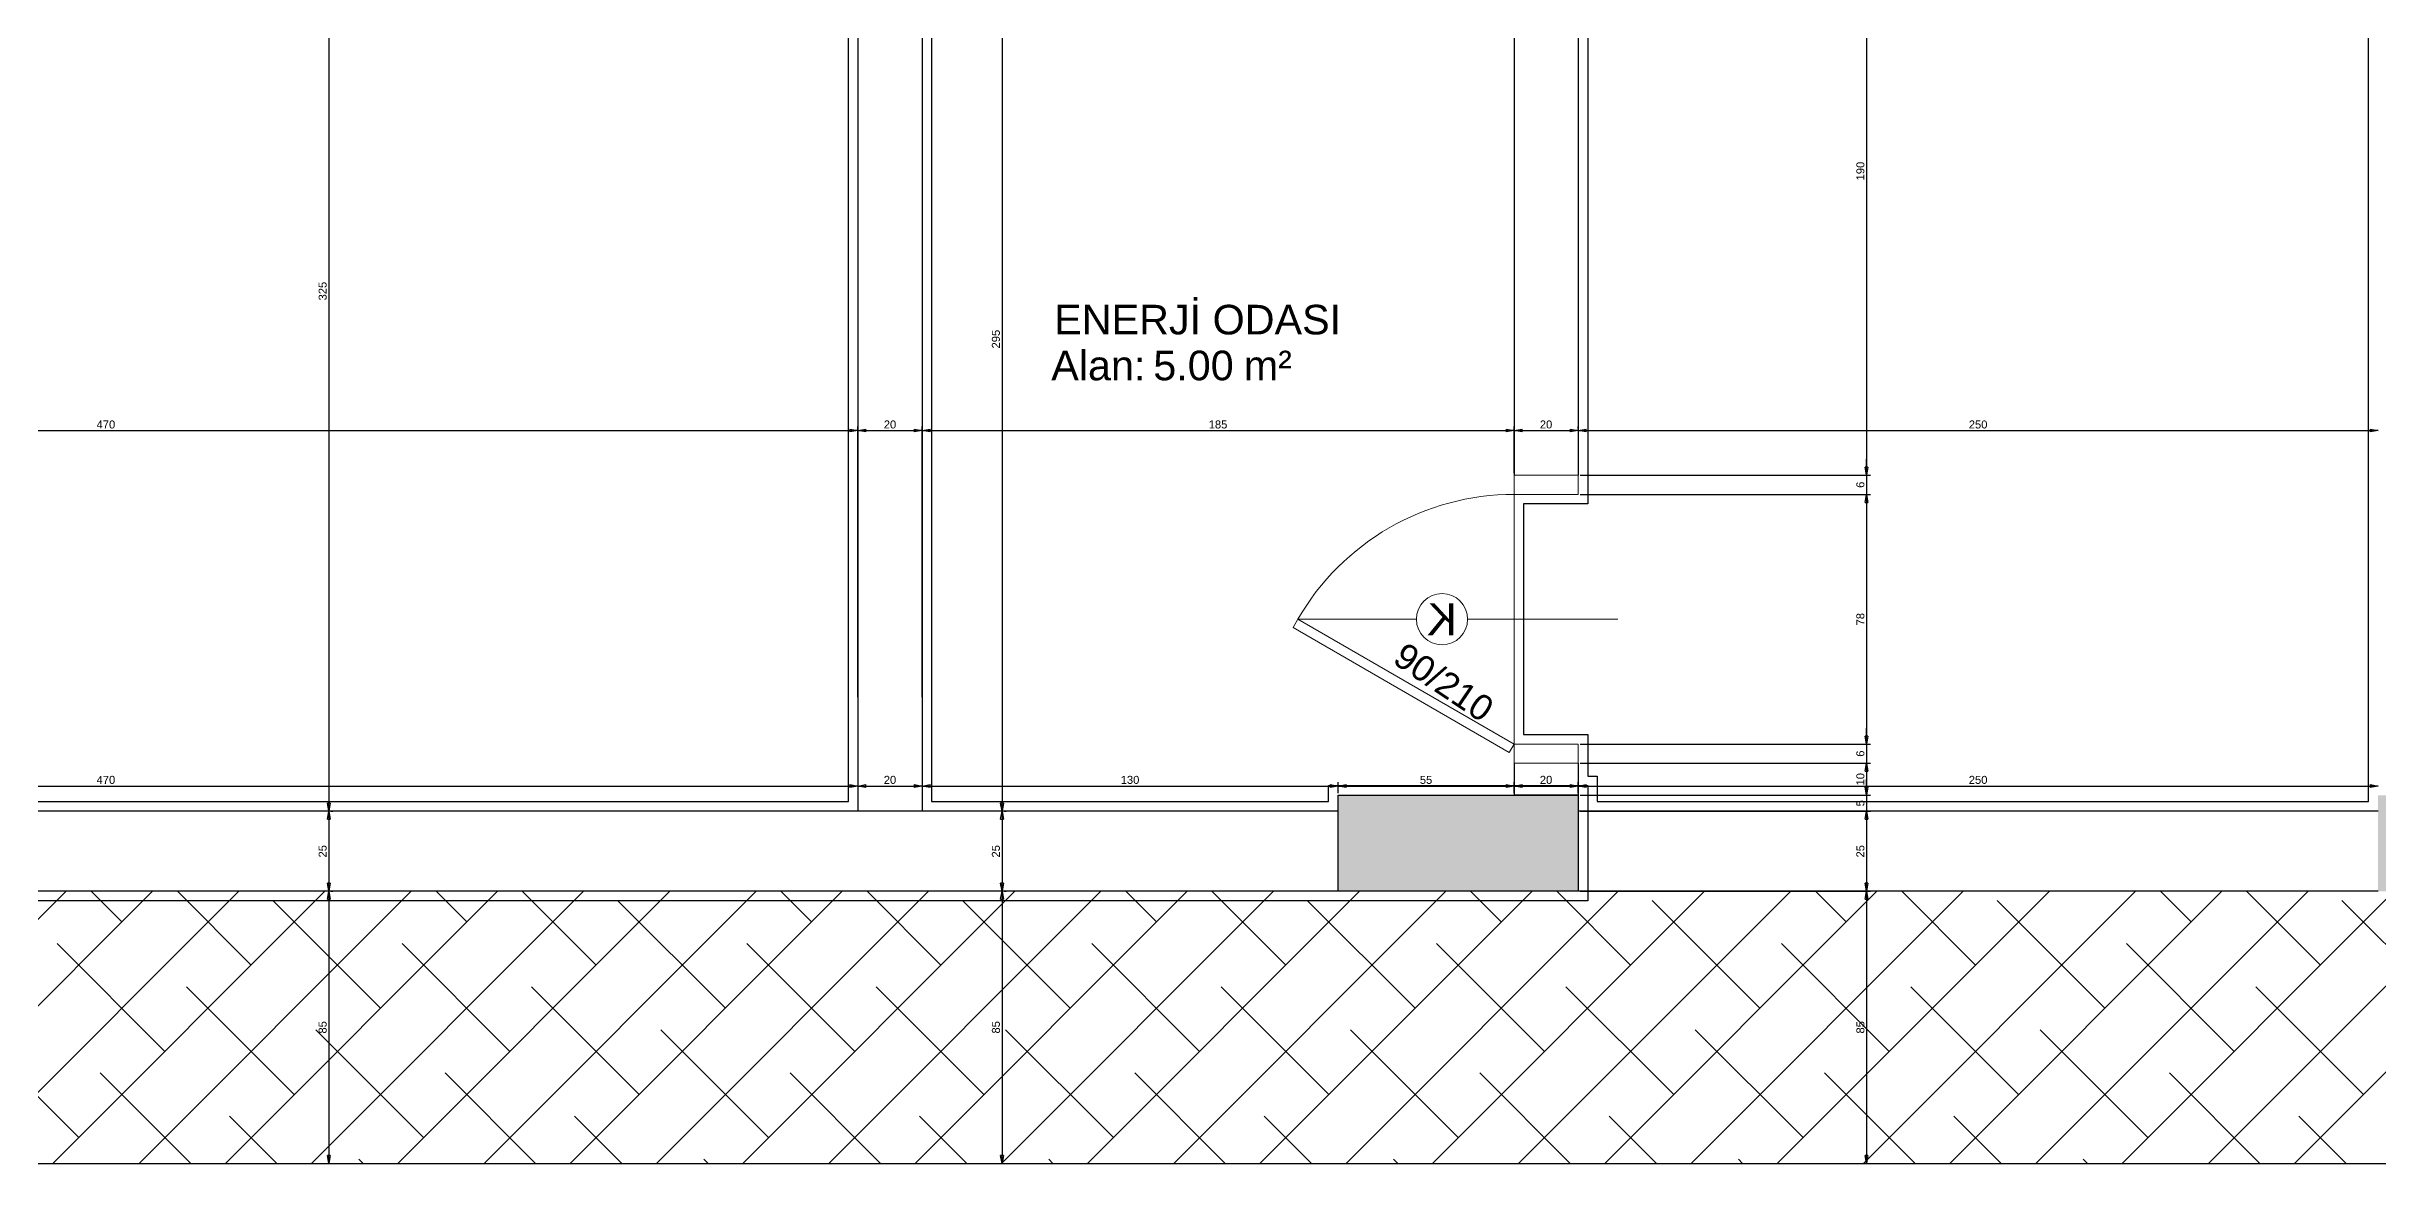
# Model space of a CAD drawing. Header units: millimetres. Extents: x -502 to 9998, y 2906 to 6004.
# Drawn here: x 569 to 1297, y 3642 to 3991 of the extents above; entities that cross this region are included whole.
import ezdxf
from ezdxf.enums import TextEntityAlignment as Align

# ---------------------------------------------------------------- set-up
doc = ezdxf.new("R2010")
doc.units = ezdxf.units.MM
for name, color, linetype, lineweight in [('Duvar', 140, 'Continuous', 30), ('kapı pencere', 30, 'Continuous', 20), ('YAZı', 30, 'Continuous', 18), ('ölçülendirme', 80, 'Continuous', 30)]:
    doc.layers.add(name, color=color, linetype=linetype, lineweight=lineweight)
doc.layers.add('kolon', color=200, linetype='Continuous')
doc.layers.add('Sıva', color=180, linetype='Continuous')
doc.styles.get("Standard").update_dxf_attribs({"font": 'arial.ttf'})

# ---------------------------------------------------------------- blocks, each defined once
blk = doc.blocks.new('_Closed')
at = {"color": 0, "linetype": 'ByBlock', "lineweight": -2}
for p, q in [((-1, 0.17), (0, 0)), ((-1, 0.17), (-1, -0.17)), ((0, 0), (-1, -0.17)), ((0, 0), (-1, 0))]:
    blk.add_line(p, q, dxfattribs=at)

msp = doc.modelspace()

# ---------------------------------------------------------------- hatches: boundary and pattern name
at = {"layer": 'kolon'}
h = msp.add_hatch(dxfattribs=at)
h.set_pattern_fill('ANGLE', color=256)
h.set_pattern_definition([(0, (0, 0), (0, 6.985), [5.08, -1.905]), (90, (0, 0), (-6.985, 4e-16), [5.08, -1.905])])
h.paths.add_polyline_path([(4787.34, 4657.42), (4817.34, 4657.42), (4817.34, 4582.42), (4787.34, 4582.42)])
h.paths.add_polyline_path([(5002.34, 3757.42), (4927.34, 3757.42), (4927.34, 3727.42), (5002.34, 3727.42)])
h.paths.add_polyline_path([(4987.34, 4077.42), (4927.34, 4077.42), (4927.34, 4047.42), (4987.34, 4047.42)])
h.paths.add_polyline_path([(4922.34, 4427.42), (4952.34, 4427.42), (4952.34, 4367.42), (4922.34, 4367.42)])
h.paths.add_polyline_path([(5157.34, 4107.42), (5127.34, 4107.42), (5127.34, 4047.42), (5157.34, 4047.42)])
h.paths.add_polyline_path([(5162.34, 4427.42), (5132.34, 4427.42), (5132.34, 4367.42), (5162.34, 4367.42)])
h.paths.add_polyline_path([(5347.34, 4607.42), (5272.34, 4607.42), (5272.34, 4577.42), (5347.34, 4577.42)])
h.paths.add_polyline_path([(5652.34, 4607.42), (5622.34, 4607.42), (5622.34, 4547.42), (5652.34, 4547.42)])
h.paths.add_polyline_path([(5652.34, 4087.42), (5622.34, 4087.42), (5622.34, 4027.42), (5652.34, 4027.42)])
h.paths.add_polyline_path([(5652.34, 3787.42), (5622.34, 3787.42), (5622.34, 3727.42), (5652.34, 3727.42)])
h.paths.add_polyline_path([(5847.34, 4077.42), (5792.34, 4077.42), (5792.34, 4047.42), (5847.34, 4047.42)])
h.paths.add_polyline_path([(5872.34, 4417.42), (5812.34, 4417.42), (5812.34, 4387.42), (5872.34, 4387.42)])
h.paths.add_polyline_path([(5872.34, 4892.42), (5822.34, 4892.42), (5822.34, 4847.42), (5872.34, 4847.42)])
h.paths.add_polyline_path([(4817.34, 5222.42), (4787.34, 5222.42), (4787.34, 5147.42), (4817.34, 5147.42)], flags=17)
h.paths.add_polyline_path([(5657.34, 5102.42), (5622.34, 5102.42), (5622.34, 5022.42), (5657.34, 5022.42)])
h.paths.add_polyline_path([(5297.34, 5222.42), (5272.34, 5222.42), (5272.34, 5047.42), (5297.34, 5047.42)])
h.paths.add_polyline_path([(4602.34, 3757.42), (4677.34, 3757.42), (4677.34, 3727.42), (4602.34, 3727.42)])
h.paths.add_polyline_path([(4617.34, 4077.42), (4677.34, 4077.42), (4677.34, 4047.42), (4617.34, 4047.42)])
h.paths.add_polyline_path([(4682.34, 4427.42), (4652.34, 4427.42), (4652.34, 4367.42), (4682.34, 4367.42)])
h.paths.add_polyline_path([(4447.34, 4107.42), (4477.34, 4107.42), (4477.34, 4047.42), (4447.34, 4047.42)])
h.paths.add_polyline_path([(4442.34, 4427.42), (4472.34, 4427.42), (4472.34, 4367.42), (4442.34, 4367.42)])
h.paths.add_polyline_path([(4257.34, 4607.42), (4332.34, 4607.42), (4332.34, 4577.42), (4257.34, 4577.42)])
h.paths.add_polyline_path([(3952.34, 4607.42), (3982.34, 4607.42), (3982.34, 4547.42), (3952.34, 4547.42)])
h.paths.add_polyline_path([(3952.34, 4087.42), (3982.34, 4087.42), (3982.34, 4027.42), (3952.34, 4027.42)])
h.paths.add_polyline_path([(3952.34, 3787.42), (3982.34, 3787.42), (3982.34, 3727.42), (3952.34, 3727.42)])
h.paths.add_polyline_path([(3757.34, 4077.42), (3812.34, 4077.42), (3812.34, 4047.42), (3757.34, 4047.42)])
h.paths.add_polyline_path([(3732.34, 4417.42), (3792.34, 4417.42), (3792.34, 4387.42), (3732.34, 4387.42)])
h.paths.add_polyline_path([(3732.34, 4892.42), (3782.34, 4892.42), (3782.34, 4847.42), (3732.34, 4847.42)])
h.paths.add_polyline_path([(4787.34, 5222.42), (4817.34, 5222.42), (4817.34, 5147.42), (4787.34, 5147.42)], flags=17)
h.paths.add_polyline_path([(3947.34, 5102.42), (3982.34, 5102.42), (3982.34, 5022.42), (3947.34, 5022.42)])
h.paths.add_polyline_path([(4307.34, 5222.42), (4332.34, 5222.42), (4332.34, 5047.42), (4307.34, 5047.42)])
h.paths.add_polyline_path([(1157.73, 4657.42), (1187.73, 4657.42), (1187.73, 4582.42), (1157.73, 4582.42)])
h.paths.add_polyline_path([(1372.73, 3757.42), (1297.73, 3757.42), (1297.73, 3727.42), (1372.73, 3727.42)])
h.paths.add_polyline_path([(1357.73, 4077.42), (1297.73, 4077.42), (1297.73, 4047.42), (1357.73, 4047.42)])
h.paths.add_polyline_path([(1292.73, 4427.42), (1322.73, 4427.42), (1322.73, 4367.42), (1292.73, 4367.42)])
h.paths.add_polyline_path([(1527.73, 4107.42), (1497.73, 4107.42), (1497.73, 4047.42), (1527.73, 4047.42)])
h.paths.add_polyline_path([(1532.73, 4427.42), (1502.73, 4427.42), (1502.73, 4367.42), (1532.73, 4367.42)])
h.paths.add_polyline_path([(1717.73, 4607.42), (1642.73, 4607.42), (1642.73, 4577.42), (1717.73, 4577.42)])
h.paths.add_polyline_path([(2022.73, 4607.42), (1992.73, 4607.42), (1992.73, 4547.42), (2022.73, 4547.42)])
h.paths.add_polyline_path([(2022.73, 4087.42), (1992.73, 4087.42), (1992.73, 4027.42), (2022.73, 4027.42)])
h.paths.add_polyline_path([(2022.73, 3787.42), (1992.73, 3787.42), (1992.73, 3727.42), (2022.73, 3727.42)])
h.paths.add_polyline_path([(2217.73, 4077.42), (2162.73, 4077.42), (2162.73, 4047.42), (2217.73, 4047.42)])
h.paths.add_polyline_path([(2242.73, 4417.42), (2182.73, 4417.42), (2182.73, 4387.42), (2242.73, 4387.42)])
h.paths.add_polyline_path([(2242.73, 4892.42), (2192.73, 4892.42), (2192.73, 4847.42), (2242.73, 4847.42)])
h.paths.add_polyline_path([(1187.73, 5222.42), (1157.73, 5222.42), (1157.73, 5147.42), (1187.73, 5147.42)], flags=17)
h.paths.add_polyline_path([(2027.73, 5102.42), (1992.73, 5102.42), (1992.73, 5022.42), (2027.73, 5022.42)])
h.paths.add_polyline_path([(1667.73, 5222.42), (1642.73, 5222.42), (1642.73, 5047.42), (1667.73, 5047.42)])
h.paths.add_polyline_path([(972.73, 3757.42), (1047.73, 3757.42), (1047.73, 3727.42), (972.73, 3727.42)])
h.paths.add_polyline_path([(987.73, 4077.42), (1047.73, 4077.42), (1047.73, 4047.42), (987.73, 4047.42)])
h.paths.add_polyline_path([(1052.73, 4427.42), (1022.73, 4427.42), (1022.73, 4367.42), (1052.73, 4367.42)])
h.paths.add_polyline_path([(817.73, 4107.42), (847.73, 4107.42), (847.73, 4047.42), (817.73, 4047.42)])
h.paths.add_polyline_path([(812.73, 4427.42), (842.73, 4427.42), (842.73, 4367.42), (812.73, 4367.42)])
h.paths.add_polyline_path([(627.73, 4607.42), (702.73, 4607.42), (702.73, 4577.42), (627.73, 4577.42)])
h.paths.add_polyline_path([(322.73, 4607.42), (352.73, 4607.42), (352.73, 4547.42), (322.73, 4547.42)])
h.paths.add_polyline_path([(322.73, 4087.42), (352.73, 4087.42), (352.73, 4027.42), (322.73, 4027.42)])
h.paths.add_polyline_path([(322.73, 3787.42), (352.73, 3787.42), (352.73, 3727.42), (322.73, 3727.42)])
h.paths.add_polyline_path([(127.73, 4077.42), (182.73, 4077.42), (182.73, 4047.42), (127.73, 4047.42)])
h.paths.add_polyline_path([(102.73, 4417.42), (162.73, 4417.42), (162.73, 4387.42), (102.73, 4387.42)])
h.paths.add_polyline_path([(102.73, 4892.42), (152.73, 4892.42), (152.73, 4847.42), (102.73, 4847.42)])
h.paths.add_polyline_path([(1157.73, 5222.42), (1187.73, 5222.42), (1187.73, 5147.42), (1157.73, 5147.42)], flags=17)
h.paths.add_polyline_path([(317.73, 5102.42), (352.73, 5102.42), (352.73, 5022.42), (317.73, 5022.42)])
h.paths.add_polyline_path([(677.73, 5222.42), (702.73, 5222.42), (702.73, 5047.42), (677.73, 5047.42)])

# ---------------------------------------------------------------- linework, layer by layer
at = {"layer": 'Duvar'}
for p, q in [((822.73, 4047.42), (822.73, 3752.42)), ((842.73, 4047.42), (842.73, 3752.42)), ((1027.73, 4047.42), (1027.73, 3857.42)), ((1047.73, 4047.42), (1047.73, 3857.42)), ((1027.73, 3767.42), (1027.73, 3757.42)), ((1047.73, 3767.42), (1047.73, 3757.42)), ((972.73, 3752.42), (352.73, 3752.42)), ((1047.73, 3757.42), (1027.73, 3757.42)), ((1297.73, 3752.42), (1047.73, 3752.42)), ((972.73, 3727.42), (352.73, 3727.42)), ((1297.73, 3727.42), (1047.73, 3727.42)), ((17.73, 3642.42), (2327.73, 3642.42))]:
    msp.add_line(p, q, dxfattribs=at)
at = {"layer": 'Duvar', "linetype": 'Continuous', "ltscale": 20}
for p, q in [((490.35, 3642.42), (575.35, 3727.42)), ((517.29, 3642.42), (602.29, 3727.42)), ((544.23, 3642.42), (629.23, 3727.42)), ((571.17, 3642.42), (656.17, 3727.42)), ((592.7, 3717.83), (583.1, 3727.42)), ((598.11, 3642.42), (683.11, 3727.42)), ((633.11, 3704.36), (610.05, 3727.42)), ((625.05, 3642.42), (710.05, 3727.42)), ((673.52, 3690.89), (639.84, 3724.56)), ((651.99, 3642.42), (736.99, 3727.42)), ((678.93, 3642.42), (763.93, 3727.42)), ((700.46, 3717.83), (690.87, 3727.42)), ((705.87, 3642.42), (790.87, 3727.42)), ((740.87, 3704.36), (717.81, 3727.42)), ((732.82, 3642.42), (817.82, 3727.42)), ((781.28, 3690.89), (747.61, 3724.56)), ((759.76, 3642.42), (844.76, 3727.42)), ((786.7, 3642.42), (871.7, 3727.42)), ((808.22, 3717.83), (798.63, 3727.42)), ((813.64, 3642.42), (898.64, 3727.42)), ((848.63, 3704.36), (825.57, 3727.42)), ((840.58, 3642.42), (925.58, 3727.42)), ((889.05, 3690.89), (855.37, 3724.56)), ((867.52, 3642.42), (952.52, 3727.42)), ((894.46, 3642.42), (979.46, 3727.42)), ((915.99, 3717.83), (906.39, 3727.42)), ((921.4, 3642.42), (1006.4, 3727.42)), ((956.4, 3704.36), (933.33, 3727.42)), ((948.34, 3642.42), (1033.34, 3727.42)), ((996.81, 3690.89), (963.13, 3724.56)), ((975.28, 3642.42), (1060.28, 3727.42)), ((1002.22, 3642.42), (1087.22, 3727.42)), ((1023.75, 3717.83), (1014.16, 3727.42)), ((1029.16, 3642.42), (1114.16, 3727.42)), ((1064.16, 3704.36), (1041.1, 3727.42)), ((1056.1, 3642.42), (1141.1, 3727.42)), ((1104.57, 3690.89), (1070.9, 3724.56)), ((1083.05, 3642.42), (1168.05, 3727.42)), ((1109.99, 3642.42), (1194.99, 3727.42)), ((1131.51, 3717.83), (1121.92, 3727.42)), ((1136.93, 3642.42), (1221.93, 3727.42)), ((1171.92, 3704.36), (1148.86, 3727.42)), ((1163.87, 3642.42), (1248.87, 3727.42)), ((1212.33, 3690.89), (1178.66, 3724.56)), ((1190.81, 3642.42), (1275.81, 3727.42)), ((1217.75, 3642.42), (1302.75, 3727.42)), ((1239.28, 3717.83), (1229.68, 3727.42)), ((1244.69, 3642.42), (1329.69, 3727.42)), ((1279.69, 3704.36), (1256.62, 3727.42)), ((1271.63, 3642.42), (1356.63, 3727.42)), ((1320.1, 3690.89), (1286.42, 3724.56)), ((606.17, 3677.41), (572.49, 3711.09)), ((713.93, 3677.41), (680.25, 3711.09)), ((821.69, 3677.41), (788.02, 3711.09)), ((929.46, 3677.41), (895.78, 3711.09)), ((1037.22, 3677.41), (1003.54, 3711.09)), ((1144.98, 3677.41), (1111.31, 3711.09)), ((1252.75, 3677.41), (1219.07, 3711.09)), ((646.58, 3663.94), (612.9, 3697.62)), ((754.34, 3663.94), (720.67, 3697.62)), ((862.1, 3663.94), (828.43, 3697.62)), ((969.87, 3663.94), (936.19, 3697.62)), ((1077.63, 3663.94), (1043.95, 3697.62)), ((1185.39, 3663.94), (1151.72, 3697.62)), ((1293.16, 3663.94), (1259.48, 3697.62)), ((579.23, 3650.47), (545.55, 3684.15)), ((686.99, 3650.47), (653.31, 3684.15)), ((794.75, 3650.47), (761.08, 3684.15)), ((902.52, 3650.47), (868.84, 3684.15)), ((1010.28, 3650.47), (976.6, 3684.15)), ((1118.04, 3650.47), (1084.37, 3684.15)), ((1225.8, 3650.47), (1192.13, 3684.15)), ((614.22, 3642.42), (585.96, 3670.68)), ((721.99, 3642.42), (693.72, 3670.68)), ((829.75, 3642.42), (801.49, 3670.68)), ((937.51, 3642.42), (909.25, 3670.68)), ((1045.28, 3642.42), (1017.01, 3670.68)), ((1153.04, 3642.42), (1124.78, 3670.68)), ((1260.8, 3642.42), (1232.54, 3670.68)), ((641.16, 3642.42), (626.37, 3657.21)), ((748.93, 3642.42), (734.14, 3657.21)), ((856.69, 3642.42), (841.9, 3657.21)), ((964.45, 3642.42), (949.66, 3657.21)), ((1072.22, 3642.42), (1057.43, 3657.21)), ((1179.98, 3642.42), (1165.19, 3657.21)), ((1287.74, 3642.42), (1272.95, 3657.21)), ((668.1, 3642.42), (666.78, 3643.74)), ((775.87, 3642.42), (774.55, 3643.74)), ((883.63, 3642.42), (882.31, 3643.74)), ((991.39, 3642.42), (990.07, 3643.74)), ((1099.16, 3642.42), (1097.84, 3643.74)), ((1206.92, 3642.42), (1205.6, 3643.74))]:
    msp.add_line(p, q, dxfattribs=at)
at = {"layer": 'kapı pencere'}
for p, q in [((1027.73, 3773.42), (1027.73, 3851.42)), ((960.18, 3812.42), (997.22, 3812.42)), ((1013.22, 3812.42), (1060.18, 3812.42))]:
    msp.add_line(p, q, dxfattribs=at)
for points in [[(1047.73, 3851.42), (1047.73, 3857.42), (1027.73, 3857.42), (1027.73, 3851.42)], [(1027.73, 3773.42), (1026.23, 3770.82), (958.68, 3809.82), (960.18, 3812.42)], [(1047.73, 3767.42), (1047.73, 3773.42), (1027.73, 3773.42), (1027.73, 3767.42)]]:
    msp.add_lwpolyline(points, close=True, dxfattribs=at)
msp.add_circle((1005.22, 3812.42), 8, dxfattribs=at)
msp.add_arc((1027.73, 3773.42), 78, 90, 150, dxfattribs=at)
at = {"layer": 'kolon'}
msp.add_lwpolyline([(972.73, 3757.42), (1047.73, 3757.42), (1047.73, 3727.42), (972.73, 3727.42)], close=True, dxfattribs=at)
at = {"layer": 'Sıva'}
for p, q in [((819.73, 3755.42), (819.73, 4044.42)), ((845.73, 4044.42), (845.73, 3755.42)), ((1294.73, 3757.42), (1294.73, 4047.42)), ((1050.73, 4041.42), (1050.73, 3857.42)), ((1050.73, 3857.42), (1050.73, 3848.42)), ((1050.73, 3848.42), (1030.73, 3848.42)), ((1030.73, 3848.42), (1030.73, 3776.42)), ((1030.73, 3776.42), (1050.73, 3776.42)), ((1050.73, 3776.42), (1050.73, 3767.42)), ((1050.73, 3767.42), (1050.73, 3763.42)), ((969.73, 3755.42), (969.73, 3760.42)), ((969.73, 3760.42), (1050.73, 3760.42)), ((1050.73, 3763.42), (1053.73, 3763.42)), ((1050.73, 3760.42), (1050.73, 3724.42)), ((1053.73, 3763.42), (1053.73, 3755.42)), ((355.73, 3755.42), (819.73, 3755.42)), ((845.73, 3755.42), (969.73, 3755.42)), ((1053.73, 3755.42), (1294.73, 3755.42)), ((1294.73, 3755.42), (1294.73, 3757.42)), ((972.73, 3724.42), (352.73, 3724.42)), ((1050.73, 3724.42), (972.73, 3724.42))]:
    msp.add_line(p, q, dxfattribs=at)
at = {"layer": 'ölçülendirme', "color": 90}
for p, q in [((657.36, 4074.92), (657.36, 3754.92)), ((867.73, 4044.92), (867.73, 3754.92)), ((1137.85, 4044.92), (1137.85, 3859.92)), ((355.23, 3871.34), (820.23, 3871.34)), ((825.23, 3871.34), (840.23, 3871.34)), ((845.23, 3871.34), (1025.23, 3871.34)), ((1030.23, 3871.34), (1045.23, 3871.34)), ((1050.23, 3871.34), (1295.23, 3871.34)), ((1137.85, 3859.92), (1137.85, 3862.42)), ((1137.85, 3857.42), (1137.85, 3851.42)), ((1137.85, 3848.92), (1137.85, 3846.42)), ((1137.85, 3848.92), (1137.85, 3775.92)), ((1137.85, 3775.92), (1137.85, 3778.42)), ((1137.85, 3773.42), (1137.85, 3767.42)), ((355.23, 3760.31), (820.23, 3760.31)), ((825.23, 3760.31), (840.23, 3760.31)), ((845.23, 3760.31), (970.23, 3760.31)), ((975.23, 3760.31), (1025.23, 3760.31)), ((1030.23, 3760.31), (1045.23, 3760.31)), ((1050.23, 3760.31), (1295.23, 3760.31)), ((1137.85, 3764.92), (1137.85, 3762.42)), ((1137.85, 3764.92), (1137.85, 3759.92)), ((1137.85, 3759.92), (1137.85, 3762.42)), ((1137.85, 3757.42), (1137.85, 3752.42)), ((657.36, 3749.92), (657.36, 3729.92)), ((867.73, 3749.92), (867.73, 3729.92)), ((1137.85, 3749.92), (1137.85, 3747.42)), ((1137.85, 3749.92), (1137.85, 3729.92)), ((657.36, 3724.92), (657.36, 3644.92)), ((867.73, 3724.92), (867.73, 3644.92)), ((1137.85, 3724.92), (1137.85, 3644.92))]:
    msp.add_line(p, q, dxfattribs=at)
at = {"layer": 'ölçülendirme'}
for p, q in [((822.73, 3788.04), (822.73, 3872.59)), ((822.73, 3788.04), (822.73, 3872.59)), ((842.73, 3788.04), (842.73, 3872.59)), ((842.73, 3788.04), (842.73, 3872.59)), ((1027.73, 3858.04), (1027.73, 3872.59)), ((1027.73, 3858.04), (1027.73, 3872.59)), ((1047.73, 3871.96), (1047.73, 3872.59)), ((1047.73, 3871.96), (1047.73, 3872.59)), ((1048.36, 3857.42), (1139.1, 3857.42)), ((1048.36, 3857.42), (1139.1, 3857.42)), ((1048.36, 3851.42), (1139.1, 3851.42)), ((1048.36, 3851.42), (1139.1, 3851.42)), ((1048.36, 3773.42), (1139.1, 3773.42)), ((1048.36, 3773.42), (1139.1, 3773.42)), ((1048.36, 3767.42), (1139.1, 3767.42)), ((1048.36, 3767.42), (1139.1, 3767.42)), ((822.73, 3759.69), (822.73, 3759.06)), ((822.73, 3759.69), (822.73, 3759.06)), ((842.73, 3759.69), (842.73, 3759.06)), ((842.73, 3759.69), (842.73, 3759.06)), ((972.73, 3758.04), (972.73, 3761.56)), ((972.73, 3758.04), (972.73, 3761.56)), ((1027.73, 3758.04), (1027.73, 3761.56)), ((1027.73, 3758.04), (1027.73, 3761.56)), ((1047.73, 3758.04), (1047.73, 3761.56)), ((1047.73, 3758.04), (1047.73, 3761.56)), ((657.98, 3752.42), (658.61, 3752.42)), ((657.98, 3752.42), (658.61, 3752.42)), ((868.36, 3752.42), (868.98, 3752.42)), ((868.36, 3752.42), (868.98, 3752.42)), ((1048.36, 3757.42), (1139.1, 3757.42)), ((1048.36, 3757.42), (1139.1, 3757.42)), ((1048.36, 3752.42), (1139.1, 3752.42)), ((1048.36, 3752.42), (1139.1, 3752.42)), ((657.98, 3727.42), (658.61, 3727.42)), ((657.98, 3727.42), (658.61, 3727.42)), ((868.36, 3727.42), (868.98, 3727.42)), ((868.36, 3727.42), (868.98, 3727.42)), ((1048.36, 3727.42), (1139.1, 3727.42)), ((1048.36, 3727.42), (1139.1, 3727.42)), ((657.98, 3642.42), (658.61, 3642.42)), ((868.36, 3642.42), (868.98, 3642.42)), ((1138.48, 3642.42), (1139.1, 3642.42))]:
    msp.add_line(p, q, dxfattribs=at)

# ---------------------------------------------------------------- block references
at = {"layer": 'ölçülendirme', "color": 90, "xscale": 2.5, "yscale": 2.5, "zscale": 2.5}
for p in [(822.73, 3871.34), (842.73, 3871.34), (1027.73, 3871.34), (1047.73, 3871.34), (1297.73, 3871.34), (822.73, 3760.31), (842.73, 3760.31), (972.73, 3760.31), (1027.73, 3760.31), (1047.73, 3760.31), (1297.73, 3760.31)]:
    msp.add_blockref('_Closed', p, dxfattribs=at)
for p, rotation in [((822.73, 3871.34), 180), ((842.73, 3871.34), 180), ((1027.73, 3871.34), 180), ((1047.73, 3871.34), 180), ((1137.85, 3857.42), 270), ((1137.85, 3857.42), 270), ((1137.85, 3851.42), 90), ((1137.85, 3851.42), 90), ((1137.85, 3773.42), 270), ((1137.85, 3773.42), 270), ((1137.85, 3767.42), 90), ((1137.85, 3767.42), 90), ((822.73, 3760.31), 180), ((842.73, 3760.31), 180), ((972.73, 3760.31), 180), ((1027.73, 3760.31), 180), ((1047.73, 3760.31), 180), ((1137.85, 3757.42), 270), ((1137.85, 3757.42), 270), ((657.36, 3752.42), 270), ((657.36, 3752.42), 90), ((867.73, 3752.42), 270), ((867.73, 3752.42), 90), ((1137.85, 3752.42), 90), ((1137.85, 3752.42), 90), ((657.36, 3727.42), 270), ((867.73, 3727.42), 270), ((1137.85, 3727.42), 270), ((657.36, 3727.42), 90), ((867.73, 3727.42), 90), ((1137.85, 3727.42), 90), ((657.36, 3642.42), 270), ((867.73, 3642.42), 270), ((1137.85, 3642.42), 270)]:
    msp.add_blockref('_Closed', p, dxfattribs=dict(at, rotation=rotation))

# ---------------------------------------------------------------- texts
at = {"layer": 'kapı pencere', "text_generation_flag": 2}
msp.add_text('K', height=10, dxfattribs=at).set_placement((1005.22, 3812.42), align=Align.MIDDLE_CENTER)
at = {"layer": 'YAZı', "ltscale": 0.5}
for s, height, p in [('ENERJİ ODASI', 9.2419, (884.03, 3901.39)), ('Alan:', 9.242, (883.12, 3887.06)), ('5.00 ', 9.242, (915, 3887.06)), ('m²', 9.242, (943.26, 3887.06))]:
    msp.add_text(s, height=height, dxfattribs=at).set_placement(p)
at = {"layer": 'YAZı', "ltscale": 0.3}
msp.add_text('90/210', height=8, rotation=326.09723, dxfattribs=at).set_placement((989.38, 3798.96))
at = {"layer": 'ölçülendirme', "char_height": 2.5, "attachment_point": 5, "rotation": 90}
for s, insert in [('190', (1135.95, 3952.42)), ('325', (655.46, 3914.92)), ('295', (865.83, 3899.92)), ('6', (1135.95, 3854.42)), ('78', (1135.95, 3812.42)), ('6', (1135.95, 3770.42)), ('10', (1135.95, 3762.42)), ('5', (1135.95, 3754.92)), ('25', (655.46, 3739.92)), ('25', (865.83, 3739.92)), ('25', (1135.95, 3739.92)), ('85', (655.46, 3684.92)), ('85', (865.83, 3684.92)), ('85', (1135.95, 3684.92))]:
    msp.add_mtext(s, dxfattribs=dict(at, insert=insert))
at = {"layer": 'ölçülendirme', "char_height": 2.5, "attachment_point": 5}
for s, insert in [('470', (587.73, 3873.24)), ('20', (832.73, 3873.24)), ('185', (935.23, 3873.24)), ('20', (1037.73, 3873.24)), ('250', (1172.73, 3873.24)), ('470', (587.73, 3762.21)), ('20', (832.73, 3762.21)), ('130', (907.73, 3762.21)), ('55', (1000.23, 3762.21)), ('20', (1037.73, 3762.21)), ('250', (1172.73, 3762.21))]:
    msp.add_mtext(s, dxfattribs=dict(at, insert=insert))

doc.saveas('drawing.dxf')
